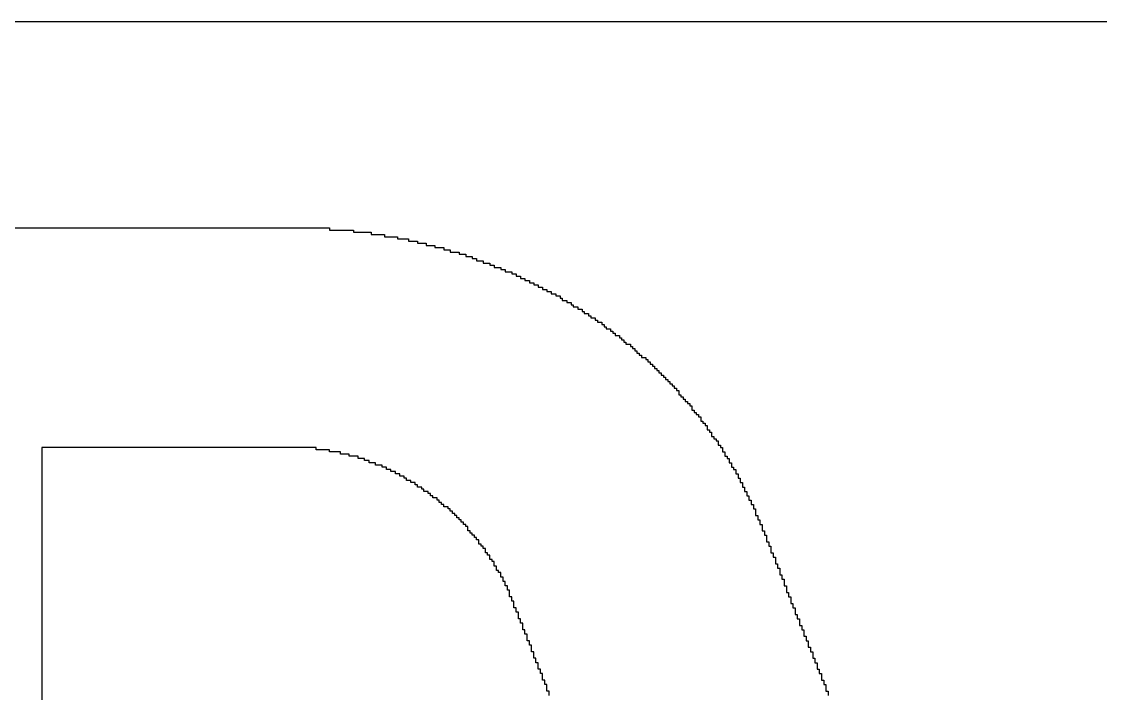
# Model space of a CAD drawing. Header units: millimetres. Extents: x 13 to 345, y 14 to 248.
# Drawn here: x 222.15 to 232.9, y 62.53 to 69.22 of the extents above; entities that cross this region are included whole.
import ezdxf

# ---------------------------------------------------------------- set-up
doc = ezdxf.new("R2010")
doc.units = ezdxf.units.MM

msp = doc.modelspace()

# ---------------------------------------------------------------- linework, layer by layer
msp.add_line((212.8038, 69.2189), (339.6232, 69.2189))
at = {"color": 160}
for p, q in [((219.0976, 67.1646), (225.2202, 67.1646)), ((225.2202, 67.1646), (225.2202, 67.1427)), ((225.2202, 67.1427), (225.4608, 67.1427)), ((225.4608, 67.1427), (225.4608, 67.1208)), ((225.4608, 67.1208), (225.6357, 67.1208)), ((225.6357, 67.1208), (225.6357, 67.099)), ((225.6357, 67.099), (225.7669, 67.099)), ((225.7669, 67.099), (225.7669, 67.0771)), ((225.7669, 67.0771), (225.8981, 67.0771)), ((225.8981, 67.0771), (225.8981, 67.0552)), ((225.8981, 67.0552), (226.0074, 67.0552)), ((226.0074, 67.0552), (226.0074, 67.0334)), ((226.0074, 67.0334), (226.0949, 67.0334)), ((226.0949, 67.0334), (226.0949, 67.0115)), ((226.0949, 67.0115), (226.1824, 67.0115)), ((226.1824, 67.0115), (226.1824, 66.9896)), ((226.1824, 66.9896), (226.2698, 66.9896)), ((226.2698, 66.9896), (226.2698, 66.9678)), ((226.2698, 66.9678), (226.3573, 66.9678)), ((226.3573, 66.9678), (226.3573, 66.9459)), ((226.3573, 66.9459), (226.4229, 66.9459)), ((226.4229, 66.9459), (226.4229, 66.924)), ((226.4229, 66.924), (226.5104, 66.924)), ((226.5104, 66.924), (226.5104, 66.9022)), ((226.5104, 66.9022), (226.576, 66.9022)), ((226.576, 66.9022), (226.576, 66.8803)), ((226.576, 66.8803), (226.6416, 66.8803)), ((226.6416, 66.8803), (226.6416, 66.8584)), ((226.6416, 66.8584), (226.6853, 66.8584)), ((226.6853, 66.8584), (226.6853, 66.8366)), ((226.6853, 66.8366), (226.7509, 66.8366)), ((226.7509, 66.8366), (226.7509, 66.8147)), ((226.7509, 66.8147), (226.8165, 66.8147)), ((226.8165, 66.8147), (226.8165, 66.7928)), ((226.8165, 66.7928), (226.8602, 66.7928)), ((226.8602, 66.7928), (226.8602, 66.771)), ((226.8602, 66.771), (226.9258, 66.771)), ((226.9258, 66.771), (226.9258, 66.7491)), ((226.9258, 66.7491), (226.9696, 66.7491)), ((226.9696, 66.7491), (226.9696, 66.7272)), ((226.9696, 66.7272), (227.0352, 66.7272)), ((227.0352, 66.7272), (227.0352, 66.7054)), ((227.0352, 66.7054), (227.0789, 66.7054)), ((227.0789, 66.7054), (227.0789, 66.6835)), ((227.0789, 66.6835), (227.1226, 66.6835)), ((227.1226, 66.6835), (227.1226, 66.6616)), ((227.1226, 66.6616), (227.1664, 66.6616)), ((227.1664, 66.6616), (227.1664, 66.6398)), ((227.1664, 66.6398), (227.2101, 66.6398)), ((227.2101, 66.6398), (227.2101, 66.6179)), ((227.2101, 66.6179), (227.2538, 66.6179)), ((227.2538, 66.6179), (227.2538, 66.596)), ((227.2538, 66.596), (227.2976, 66.596)), ((227.2976, 66.596), (227.2976, 66.5742)), ((227.2976, 66.5742), (227.3413, 66.5742)), ((227.3413, 66.5742), (227.3413, 66.5523)), ((227.3413, 66.5523), (227.385, 66.5523)), ((227.385, 66.5523), (227.385, 66.5304)), ((227.385, 66.5304), (227.4288, 66.5304)), ((227.4288, 66.5304), (227.4288, 66.5086)), ((227.4288, 66.5086), (227.4725, 66.5086)), ((227.4725, 66.5086), (227.4725, 66.4867)), ((227.4725, 66.4867), (227.5162, 66.4867)), ((227.5162, 66.4867), (227.5162, 66.4648)), ((227.5162, 66.4648), (227.5381, 66.4648)), ((227.5381, 66.4648), (227.5381, 66.443)), ((227.5381, 66.443), (227.5818, 66.443)), ((227.5818, 66.443), (227.5818, 66.4211)), ((227.5818, 66.4211), (227.6256, 66.4211)), ((227.6256, 66.4211), (227.6256, 66.3992)), ((227.6256, 66.3992), (227.6474, 66.3992)), ((227.6474, 66.3992), (227.6474, 66.3774)), ((227.6474, 66.3774), (227.6912, 66.3774)), ((227.6912, 66.3774), (227.6912, 66.3555)), ((227.6912, 66.3555), (227.7349, 66.3555)), ((227.7349, 66.3555), (227.7349, 66.3336)), ((227.7349, 66.3336), (227.7567, 66.3336)), ((227.7567, 66.3336), (227.7567, 66.3118)), ((227.7567, 66.3118), (227.8005, 66.3118)), ((227.8005, 66.3118), (227.8005, 66.2899)), ((227.8005, 66.2899), (227.8224, 66.2899)), ((227.8224, 66.2899), (227.8224, 66.268)), ((227.8224, 66.268), (227.8661, 66.268)), ((227.8661, 66.268), (227.8661, 66.2462)), ((227.8661, 66.2462), (227.8879, 66.2462)), ((227.8879, 66.2462), (227.8879, 66.2243)), ((227.8879, 66.2243), (227.9317, 66.2243)), ((227.9317, 66.2243), (227.9317, 66.2025)), ((227.9317, 66.2025), (227.9535, 66.2025)), ((227.9535, 66.2025), (227.9535, 66.1806)), ((227.9535, 66.1806), (227.9754, 66.1806)), ((227.9754, 66.1806), (227.9754, 66.1587)), ((227.9754, 66.1587), (228.0192, 66.1587)), ((228.0192, 66.1587), (228.0192, 66.1368)), ((228.0192, 66.1368), (228.041, 66.1368)), ((228.041, 66.1368), (228.041, 66.115)), ((228.041, 66.115), (228.0629, 66.115)), ((228.0629, 66.115), (228.0629, 66.0931)), ((228.0629, 66.0931), (228.1066, 66.0931)), ((228.1066, 66.0931), (228.1066, 66.0712)), ((228.1066, 66.0712), (228.1285, 66.0712)), ((228.1285, 66.0712), (228.1285, 66.0494)), ((228.1285, 66.0494), (228.1504, 66.0494)), ((228.1504, 66.0494), (228.1504, 66.0275)), ((228.1504, 66.0275), (228.1722, 66.0275)), ((228.1722, 66.0275), (228.1722, 66.0056)), ((228.1722, 66.0056), (228.2159, 66.0056)), ((228.2159, 66.0056), (228.2159, 65.9838)), ((228.2159, 65.9838), (228.2378, 65.9838)), ((228.2378, 65.9838), (228.2378, 65.9619)), ((228.2378, 65.9619), (228.2597, 65.9619)), ((228.2597, 65.9619), (228.2597, 65.94)), ((228.2597, 65.94), (228.2815, 65.94)), ((228.2815, 65.94), (228.2815, 65.9182)), ((228.2815, 65.9182), (228.3034, 65.9182)), ((228.3034, 65.9182), (228.3034, 65.8963)), ((228.3034, 65.8963), (228.3253, 65.8963)), ((228.3253, 65.8963), (228.3253, 65.8745)), ((228.3253, 65.8745), (228.369, 65.8745)), ((228.369, 65.8745), (228.369, 65.8526)), ((228.369, 65.8526), (228.3909, 65.8526)), ((228.3909, 65.8526), (228.3909, 65.8307)), ((228.3909, 65.8307), (228.4127, 65.8307)), ((228.4127, 65.8307), (228.4127, 65.8088)), ((228.4127, 65.8088), (228.4346, 65.8088)), ((228.4346, 65.8088), (228.4346, 65.787)), ((228.4346, 65.787), (228.4565, 65.787)), ((228.4565, 65.787), (228.4565, 65.7651)), ((228.4565, 65.7651), (228.4783, 65.7651)), ((228.4783, 65.7651), (228.4783, 65.7432)), ((228.4783, 65.7432), (228.5002, 65.7432)), ((228.5002, 65.7432), (228.5002, 65.7214)), ((228.5002, 65.7214), (228.5221, 65.7214)), ((228.5221, 65.7214), (228.5221, 65.6995)), ((228.5221, 65.6995), (228.544, 65.6995)), ((228.544, 65.6995), (228.544, 65.6777)), ((228.544, 65.6777), (228.5658, 65.6777)), ((228.5658, 65.6777), (228.5658, 65.6558)), ((228.5658, 65.6558), (228.5877, 65.6558)), ((228.5877, 65.6558), (228.5877, 65.6339)), ((228.5877, 65.6339), (228.6095, 65.6339)), ((228.6095, 65.6339), (228.6095, 65.612)), ((228.6095, 65.612), (228.6314, 65.612)), ((228.6314, 65.612), (228.6314, 65.5902)), ((228.6314, 65.5902), (228.6533, 65.5902)), ((228.6533, 65.5902), (228.6533, 65.5683)), ((228.6533, 65.5683), (228.6751, 65.5683)), ((228.6751, 65.5683), (228.6751, 65.5465)), ((228.6751, 65.5465), (228.697, 65.5465)), ((228.697, 65.5465), (228.697, 65.5027)), ((228.697, 65.5027), (228.7189, 65.5027)), ((228.7189, 65.5027), (228.7189, 65.4809)), ((228.7189, 65.4809), (228.7407, 65.4809)), ((228.7407, 65.4809), (228.7407, 65.459)), ((228.7407, 65.459), (228.7626, 65.459)), ((228.7626, 65.459), (228.7626, 65.4371)), ((228.7626, 65.4371), (228.7845, 65.4371)), ((228.7845, 65.4371), (228.7845, 65.4152)), ((228.7845, 65.4152), (228.8063, 65.4152)), ((228.8063, 65.4152), (228.8063, 65.3934)), ((228.8063, 65.3934), (228.8282, 65.3934)), ((228.8282, 65.3934), (228.8282, 65.3497)), ((228.8282, 65.3497), (228.8501, 65.3497)), ((228.8501, 65.3497), (228.8501, 65.3278)), ((228.8501, 65.3278), (228.8719, 65.3278)), ((228.8719, 65.3278), (228.8719, 65.3059)), ((228.8719, 65.3059), (228.8938, 65.3059)), ((228.8938, 65.3059), (228.8938, 65.2841)), ((228.8938, 65.2841), (228.9157, 65.2841)), ((228.9157, 65.2841), (228.9157, 65.2403)), ((228.9157, 65.2403), (228.9375, 65.2403)), ((228.9375, 65.2403), (228.9375, 65.2185)), ((228.9375, 65.2185), (228.9594, 65.2185)), ((228.9594, 65.2185), (228.9594, 65.1966)), ((228.9594, 65.1966), (228.9813, 65.1966)), ((228.9813, 65.1966), (228.9813, 65.1529)), ((228.9813, 65.1529), (229.0031, 65.1529)), ((229.0031, 65.1529), (229.0031, 65.131)), ((229.0031, 65.131), (229.025, 65.131)), ((229.025, 65.131), (229.025, 65.0872)), ((229.025, 65.0872), (229.0469, 65.0872)), ((229.0469, 65.0872), (229.0469, 65.0654)), ((229.0469, 65.0654), (229.0687, 65.0654)), ((229.0687, 65.0654), (229.0687, 65.0435)), ((229.0687, 65.0435), (229.0906, 65.0435)), ((229.0906, 65.0435), (229.0906, 64.9998)), ((229.0906, 64.9998), (229.1125, 64.9998)), ((229.1125, 64.9998), (229.1125, 64.9779)), ((225.089, 64.9779), (222.3557, 64.9779)), ((222.3557, 64.9779), (222.3557, 61.9385)), ((225.089, 64.9561), (225.089, 64.9779)), ((225.2202, 64.9561), (225.089, 64.9561)), ((225.2202, 64.9342), (225.2202, 64.9561)), ((225.3296, 64.9342), (225.2202, 64.9342)), ((225.3296, 64.9123), (225.3296, 64.9342)), ((225.417, 64.9123), (225.3296, 64.9123)), ((225.417, 64.8904), (225.417, 64.9123)), ((225.5045, 64.8904), (225.417, 64.8904)), ((225.5045, 64.8686), (225.5045, 64.8904)), ((229.1125, 64.9779), (229.1343, 64.9779)), ((229.1343, 64.9779), (229.1343, 64.9342)), ((229.1343, 64.9342), (229.1562, 64.9342)), ((229.1562, 64.9342), (229.1562, 64.8904)), ((229.1562, 64.8904), (229.1781, 64.8904)), ((229.1781, 64.8904), (229.1781, 64.8686)), ((225.5701, 64.8686), (225.5045, 64.8686)), ((225.5701, 64.8467), (225.5701, 64.8686)), ((225.6138, 64.8467), (225.5701, 64.8467)), ((225.6138, 64.8249), (225.6138, 64.8467)), ((225.6794, 64.8249), (225.6138, 64.8249)), ((225.6794, 64.803), (225.6794, 64.8249)), ((225.745, 64.803), (225.6794, 64.803)), ((225.745, 64.7811), (225.745, 64.803)), ((225.7888, 64.7811), (225.745, 64.7811)), ((225.7888, 64.7593), (225.7888, 64.7811)), ((229.1781, 64.8686), (229.1999, 64.8686)), ((229.1999, 64.8686), (229.1999, 64.8249)), ((229.1999, 64.8249), (229.2218, 64.8249)), ((229.2218, 64.8249), (229.2218, 64.7811)), ((229.2218, 64.7811), (229.2437, 64.7811)), ((229.2437, 64.7811), (229.2437, 64.7593)), ((225.8325, 64.7593), (225.7888, 64.7593)), ((225.8325, 64.7374), (225.8325, 64.7593)), ((225.8762, 64.7374), (225.8325, 64.7374)), ((225.8762, 64.7155), (225.8762, 64.7374)), ((225.92, 64.7155), (225.8762, 64.7155)), ((225.92, 64.6937), (225.92, 64.7155)), ((225.9637, 64.6937), (225.92, 64.6937)), ((225.9637, 64.6718), (225.9637, 64.6937)), ((225.9856, 64.6718), (225.9637, 64.6718)), ((225.9856, 64.6499), (225.9856, 64.6718)), ((229.2437, 64.7593), (229.2655, 64.7593)), ((229.2655, 64.7593), (229.2655, 64.7155)), ((229.2655, 64.7155), (229.2874, 64.7155)), ((229.2874, 64.7155), (229.2874, 64.6718)), ((229.2874, 64.6718), (229.3093, 64.6718)), ((229.3093, 64.6718), (229.3093, 64.6281)), ((226.0293, 64.6499), (225.9856, 64.6499)), ((226.0293, 64.6281), (226.0293, 64.6499)), ((226.073, 64.6281), (226.0293, 64.6281)), ((226.073, 64.6062), (226.073, 64.6281)), ((226.0949, 64.6062), (226.073, 64.6062)), ((226.0949, 64.5843), (226.0949, 64.6062)), ((226.1386, 64.5843), (226.0949, 64.5843)), ((226.1386, 64.5625), (226.1386, 64.5843)), ((226.1605, 64.5625), (226.1386, 64.5625)), ((226.1605, 64.5406), (226.1605, 64.5625)), ((229.3093, 64.6281), (229.3311, 64.6281)), ((229.3311, 64.6281), (229.3311, 64.5843)), ((229.3311, 64.5843), (229.353, 64.5843)), ((229.353, 64.5843), (229.353, 64.5406)), ((226.2042, 64.5406), (226.1605, 64.5406)), ((226.2042, 64.5187), (226.2042, 64.5406)), ((226.2261, 64.5187), (226.2042, 64.5187)), ((226.2261, 64.4969), (226.2261, 64.5187)), ((226.248, 64.4969), (226.2261, 64.4969)), ((226.248, 64.475), (226.248, 64.4969)), ((226.2917, 64.475), (226.248, 64.475)), ((226.2917, 64.4531), (226.2917, 64.475)), ((226.3136, 64.4531), (226.2917, 64.4531)), ((226.3136, 64.4313), (226.3136, 64.4531)), ((229.353, 64.5406), (229.3749, 64.5406)), ((229.3749, 64.5406), (229.3749, 64.4969)), ((229.3749, 64.4969), (229.3967, 64.4969)), ((229.3967, 64.4969), (229.3967, 64.4531)), ((229.3967, 64.4531), (229.4186, 64.4531)), ((229.4186, 64.4531), (229.4186, 64.4094)), ((226.3354, 64.4313), (226.3136, 64.4313)), ((226.3354, 64.4094), (226.3354, 64.4313)), ((226.3573, 64.4094), (226.3354, 64.4094)), ((226.3573, 64.3875), (226.3573, 64.4094)), ((226.401, 64.3875), (226.3573, 64.3875)), ((226.401, 64.3657), (226.401, 64.3875)), ((226.4229, 64.3657), (226.401, 64.3657)), ((226.4229, 64.3438), (226.4229, 64.3657)), ((226.4448, 64.3438), (226.4229, 64.3438)), ((226.4448, 64.3219), (226.4448, 64.3438)), ((229.4186, 64.4094), (229.4405, 64.4094)), ((229.4405, 64.4094), (229.4405, 64.3657)), ((229.4405, 64.3657), (229.4623, 64.3657)), ((229.4623, 64.3657), (229.4623, 64.3001)), ((226.4666, 64.3219), (226.4448, 64.3219)), ((226.4666, 64.3001), (226.4666, 64.3219)), ((226.4885, 64.3001), (226.4666, 64.3001)), ((226.4885, 64.2782), (226.4885, 64.3001)), ((226.5104, 64.2782), (226.4885, 64.2782)), ((226.5104, 64.2563), (226.5104, 64.2782)), ((226.5322, 64.2563), (226.5104, 64.2563)), ((226.5322, 64.2345), (226.5322, 64.2563)), ((226.5541, 64.2345), (226.5322, 64.2345)), ((226.5541, 64.2126), (226.5541, 64.2345)), ((229.4623, 64.3001), (229.4842, 64.3001)), ((229.4842, 64.3001), (229.4842, 64.2563)), ((229.4842, 64.2563), (229.5061, 64.2563)), ((229.5061, 64.2563), (229.5061, 64.2126)), ((226.576, 64.2126), (226.5541, 64.2126)), ((226.576, 64.1907), (226.576, 64.2126)), ((226.5978, 64.1907), (226.576, 64.1907)), ((226.5978, 64.147), (226.5978, 64.1907)), ((226.6197, 64.147), (226.5978, 64.147)), ((226.6197, 64.1251), (226.6197, 64.147)), ((226.6416, 64.1251), (226.6197, 64.1251)), ((226.6416, 64.1033), (226.6416, 64.1251)), ((229.5061, 64.2126), (229.5279, 64.2126)), ((229.5279, 64.2126), (229.5279, 64.147)), ((229.5279, 64.147), (229.5498, 64.147)), ((229.5498, 64.147), (229.5498, 64.1033)), ((226.6634, 64.1033), (226.6416, 64.1033)), ((226.6634, 64.0814), (226.6634, 64.1033)), ((226.6853, 64.0814), (226.6634, 64.0814)), ((226.6853, 64.0595), (226.6853, 64.0814)), ((226.7072, 64.0595), (226.6853, 64.0595)), ((226.7072, 64.0158), (226.7072, 64.0595)), ((226.729, 64.0158), (226.7072, 64.0158)), ((226.729, 63.9939), (226.729, 64.0158)), ((229.5498, 64.1033), (229.5717, 64.1033)), ((229.5717, 64.1033), (229.5717, 64.0377)), ((229.5717, 64.0377), (229.5935, 64.0377)), ((229.5935, 64.0377), (229.5935, 63.9939)), ((226.7509, 63.9939), (226.729, 63.9939)), ((226.7509, 63.9721), (226.7509, 63.9939)), ((226.7728, 63.9721), (226.7509, 63.9721)), ((226.7728, 63.9283), (226.7728, 63.9721)), ((226.7946, 63.9283), (226.7728, 63.9283)), ((226.7946, 63.9065), (226.7946, 63.9283)), ((226.8165, 63.9065), (226.7946, 63.9065)), ((226.8165, 63.8627), (226.8165, 63.9065)), ((229.5935, 63.9939), (229.6154, 63.9939)), ((229.6154, 63.9939), (229.6154, 63.9283)), ((229.6154, 63.9283), (229.6373, 63.9283)), ((229.6373, 63.9283), (229.6373, 63.8846)), ((226.8384, 63.8627), (226.8165, 63.8627)), ((226.8384, 63.8409), (226.8384, 63.8627)), ((226.8602, 63.8409), (226.8384, 63.8409)), ((226.8602, 63.7971), (226.8602, 63.8409)), ((229.6373, 63.8846), (229.6591, 63.8846)), ((229.6591, 63.8846), (229.6591, 63.819)), ((229.6591, 63.819), (229.681, 63.819)), ((229.681, 63.819), (229.681, 63.7753)), ((226.8821, 63.7971), (226.8602, 63.7971)), ((226.8821, 63.7534), (226.8821, 63.7971)), ((226.904, 63.7534), (226.8821, 63.7534)), ((226.904, 63.7315), (226.904, 63.7534)), ((226.9258, 63.7315), (226.904, 63.7315)), ((226.9258, 63.6878), (226.9258, 63.7315)), ((229.681, 63.7753), (229.7029, 63.7753)), ((229.7029, 63.7753), (229.7029, 63.7097)), ((229.7029, 63.7097), (229.7247, 63.7097)), ((229.7247, 63.7097), (229.7247, 63.6659)), ((226.9477, 63.6878), (226.9258, 63.6878)), ((226.9477, 63.6441), (226.9477, 63.6878)), ((226.9696, 63.6441), (226.9477, 63.6441)), ((226.9696, 63.6003), (226.9696, 63.6441)), ((226.9914, 63.6003), (226.9696, 63.6003)), ((226.9914, 63.5566), (226.9914, 63.6003)), ((229.7247, 63.6659), (229.7466, 63.6659)), ((229.7466, 63.6659), (229.7466, 63.6003)), ((229.7466, 63.6003), (229.7685, 63.6003)), ((229.7685, 63.6003), (229.7685, 63.5347)), ((227.0133, 63.5566), (226.9914, 63.5566)), ((227.0133, 63.491), (227.0133, 63.5566)), ((227.0352, 63.491), (227.0133, 63.491)), ((227.0352, 63.4473), (227.0352, 63.491)), ((229.7685, 63.5347), (229.7903, 63.5347)), ((229.7903, 63.5347), (229.7903, 63.491)), ((229.7903, 63.491), (229.8122, 63.491)), ((229.8122, 63.491), (229.8122, 63.4254)), ((227.057, 63.4473), (227.0352, 63.4473)), ((227.057, 63.3817), (227.057, 63.4473)), ((227.0789, 63.3817), (227.057, 63.3817)), ((227.0789, 63.3379), (227.0789, 63.3817)), ((229.8122, 63.4254), (229.8341, 63.4254)), ((229.8341, 63.4254), (229.8341, 63.3817)), ((229.8341, 63.3817), (229.8559, 63.3817)), ((229.8559, 63.3817), (229.8559, 63.3161)), ((227.1008, 63.3379), (227.0789, 63.3379)), ((227.1008, 63.2723), (227.1008, 63.3379)), ((227.1226, 63.2723), (227.1008, 63.2723)), ((227.1226, 63.2286), (227.1226, 63.2723)), ((229.8559, 63.3161), (229.8778, 63.3161)), ((229.8778, 63.3161), (229.8778, 63.2723)), ((229.8778, 63.2723), (229.8997, 63.2723)), ((229.8997, 63.2723), (229.8997, 63.2067)), ((227.1445, 63.2286), (227.1226, 63.2286)), ((227.1445, 63.163), (227.1445, 63.2286)), ((227.1664, 63.163), (227.1445, 63.163)), ((227.1664, 63.1193), (227.1664, 63.163)), ((229.8997, 63.2067), (229.9215, 63.2067)), ((229.9215, 63.2067), (229.9215, 63.163)), ((229.9215, 63.163), (229.9434, 63.163)), ((229.9434, 63.163), (229.9434, 63.0974)), ((227.1882, 63.1193), (227.1664, 63.1193)), ((227.1882, 63.0537), (227.1882, 63.1193)), ((227.2101, 63.0537), (227.1882, 63.0537)), ((227.2101, 63.0099), (227.2101, 63.0537)), ((229.9434, 63.0974), (229.9653, 63.0974)), ((229.9653, 63.0974), (229.9653, 63.0537)), ((229.9653, 63.0537), (229.9871, 63.0537)), ((229.9871, 63.0537), (229.9871, 62.9881)), ((227.232, 63.0099), (227.2101, 63.0099)), ((227.232, 62.9443), (227.232, 63.0099)), ((227.2538, 62.9443), (227.232, 62.9443)), ((227.2538, 62.8787), (227.2538, 62.9443)), ((229.9871, 62.9881), (230.009, 62.9881)), ((230.009, 62.9881), (230.009, 62.9443)), ((230.009, 62.9443), (230.0309, 62.9443)), ((230.0309, 62.9443), (230.0309, 62.8787)), ((227.2757, 62.8787), (227.2538, 62.8787)), ((227.2757, 62.835), (227.2757, 62.8787)), ((227.2976, 62.835), (227.2757, 62.835)), ((227.2976, 62.7694), (227.2976, 62.835)), ((230.0309, 62.8787), (230.0527, 62.8787)), ((230.0527, 62.8787), (230.0527, 62.835)), ((230.0527, 62.835), (230.0746, 62.835)), ((230.0746, 62.835), (230.0746, 62.7694)), ((227.3194, 62.7694), (227.2976, 62.7694)), ((227.3194, 62.7257), (227.3194, 62.7694)), ((227.3413, 62.7257), (227.3194, 62.7257)), ((227.3413, 62.6601), (227.3413, 62.7257)), ((230.0746, 62.7694), (230.0965, 62.7694)), ((230.0965, 62.7694), (230.0965, 62.7257)), ((230.0965, 62.7257), (230.1183, 62.7257)), ((230.1183, 62.7257), (230.1183, 62.6601)), ((227.3632, 62.6601), (227.3413, 62.6601)), ((227.3632, 62.6163), (227.3632, 62.6601)), ((230.1183, 62.6601), (230.1402, 62.6601)), ((230.1402, 62.6601), (230.1402, 62.6163)), ((227.385, 62.6163), (227.3632, 62.6163)), ((227.385, 62.5507), (227.385, 62.6163)), ((227.4069, 62.5507), (227.385, 62.5507)), ((227.4069, 62.507), (227.4069, 62.5507)), ((230.1402, 62.6163), (230.1621, 62.6163)), ((230.1621, 62.6163), (230.1621, 62.5507)), ((230.1621, 62.5507), (230.1839, 62.5507)), ((230.1839, 62.5507), (230.1839, 62.507))]:
    msp.add_line(p, q, dxfattribs=at)

doc.saveas('drawing.dxf')
